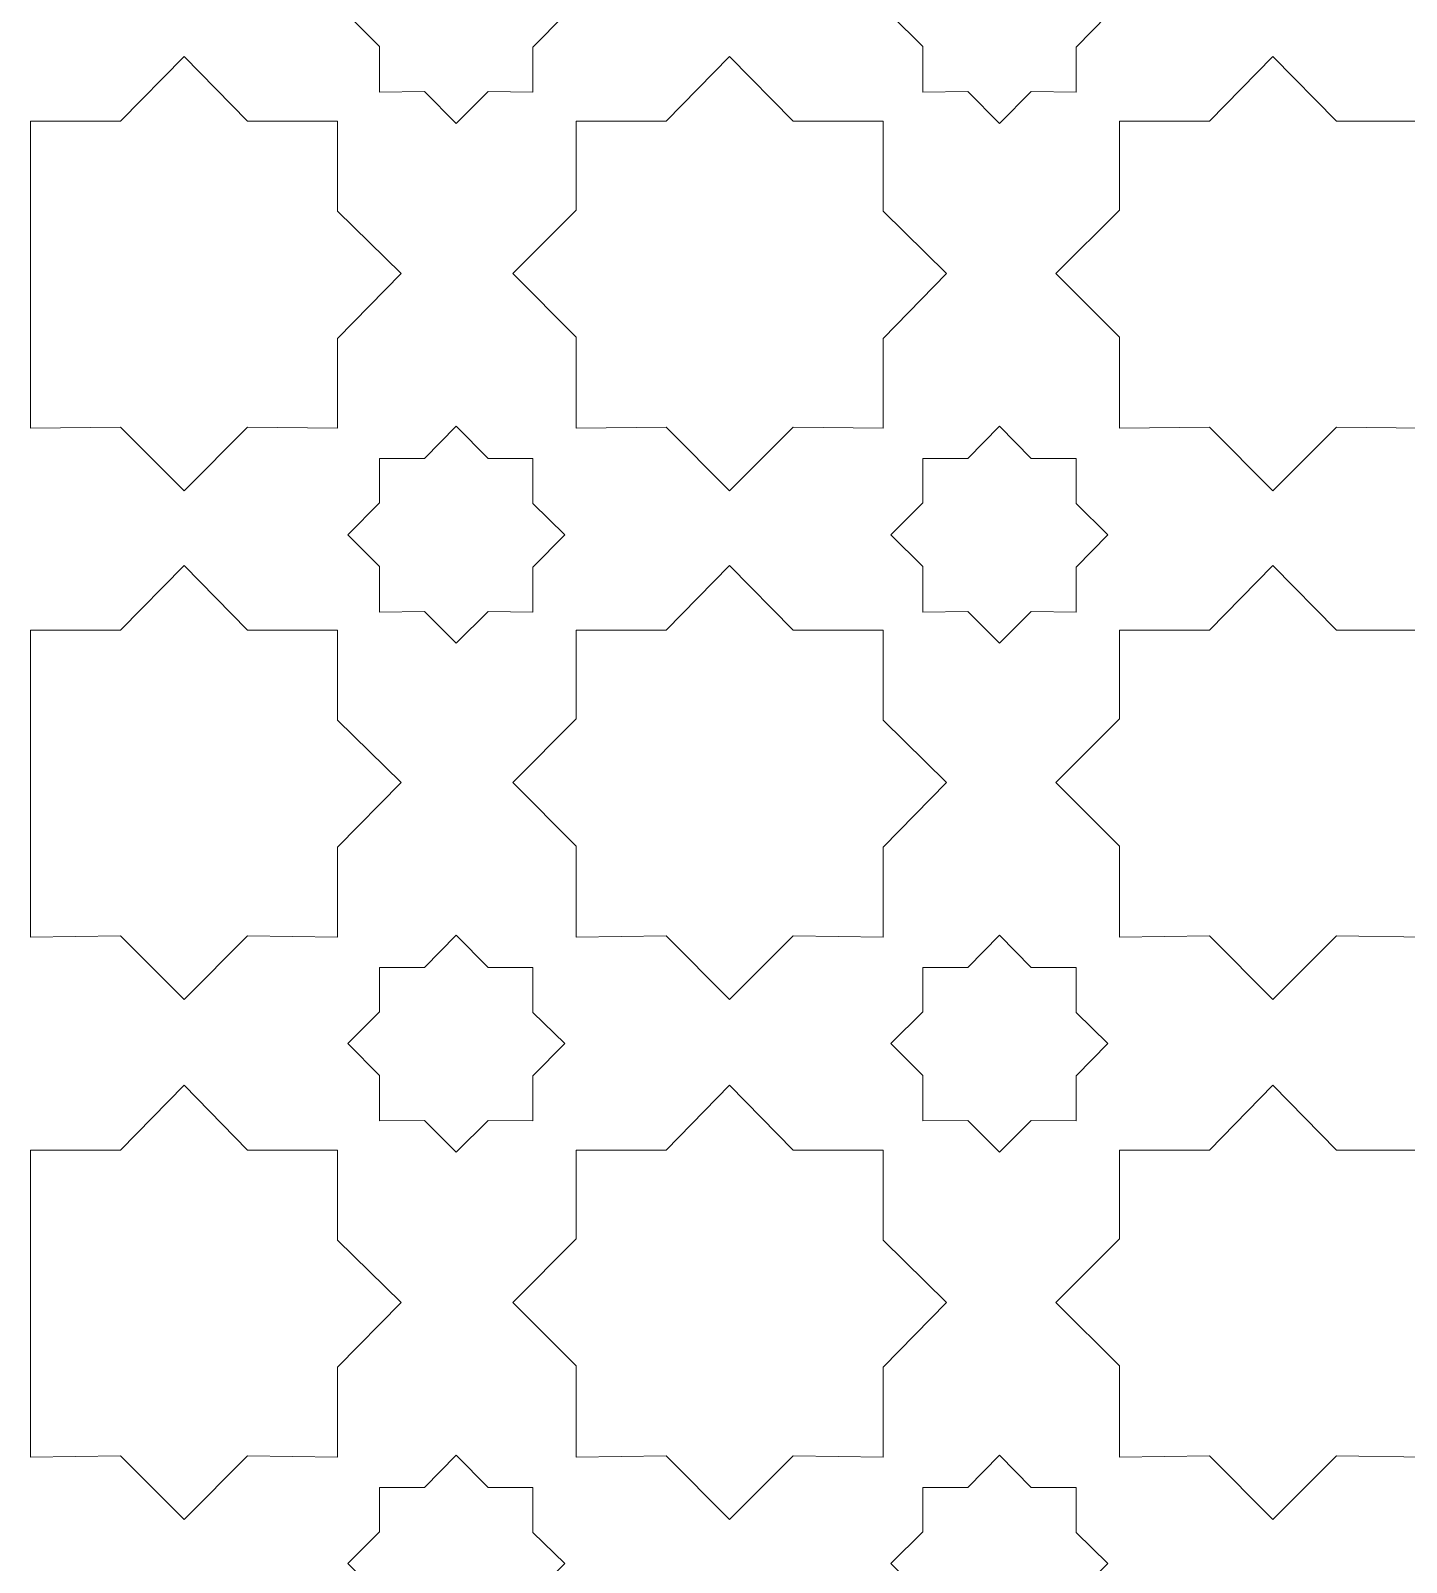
# Model space of a CAD drawing. Header units: centimetres. Extents: x -82 to 82, y -124 to 124.
# Drawn here: x 13.54 to 44.93, y 0.14 to 35.06 of the extents above; entities that cross this region are included whole.
import ezdxf

# ---------------------------------------------------------------- set-up
doc = ezdxf.new("R2010")
doc.units = ezdxf.units.CM
doc.header["$MEASUREMENT"] = 0
doc.layers.add('layer 1', color=7, linetype='Continuous')

msp = doc.modelspace()

# ---------------------------------------------------------------- linework, layer by layer
at = {"layer": 'layer 1', "color": 240, "lineweight": 9}
for points, knots in [([(21.50243, 36.15006), (21.50243, 36.15006), (21.50243, 37.16157), (21.50243, 37.16157), (21.50243, 37.16157), (21.50243, 37.16157), (22.52764, 37.16157), (22.52764, 37.16157), (22.52764, 37.16157), (22.52764, 37.16157), (23.25252, 37.90016), (23.25252, 37.90016), (23.25252, 37.90016), (23.25252, 37.90016), (23.97742, 37.16157), (23.97742, 37.16157), (23.97742, 37.16157), (23.97742, 37.16157), (25.00261, 37.16157), (25.00261, 37.16157), (25.00261, 37.16157), (25.00261, 37.16157), (25.00261, 36.13638), (25.00261, 36.13638), (25.00261, 36.13638), (25.00261, 36.13638), (25.72753, 35.42516), (25.72753, 35.42516), (25.72753, 35.42516), (25.72753, 35.42516), (25.00261, 34.68655), (25.00261, 34.68655), (25.00261, 34.68655), (25.00261, 34.68655), (25.00261, 33.66139), (25.00261, 33.66139), (25.00261, 33.66139), (25.00261, 33.66139), (23.97747, 33.67508), (23.97747, 33.67508), (23.97747, 33.67508), (23.97747, 33.67508), (23.25252, 32.95016), (23.25252, 32.95016), (23.25252, 32.95016), (23.25252, 32.95016), (22.5276, 33.67509), (22.5276, 33.67509), (22.5276, 33.67509), (22.5276, 33.67509), (21.50243, 33.66139), (21.50243, 33.66139), (21.50243, 33.66139), (21.50243, 33.66139), (21.50243, 34.70026), (21.50243, 34.70026), (21.50243, 34.70026), (21.50243, 34.70026), (20.77753, 35.42516), (20.77753, 35.42516), (20.77753, 35.42516), (20.77753, 35.42516), (21.50243, 36.15006), (21.50243, 36.15006)], [0, 0, 0, 0, 0.05882353, 0.05882353, 0.05882353, 0.05882353, 0.11764706, 0.11764706, 0.11764706, 0.11764706, 0.17647059, 0.17647059, 0.17647059, 0.17647059, 0.23529412, 0.23529412, 0.23529412, 0.23529412, 0.29411765, 0.29411765, 0.29411765, 0.29411765, 0.35294118, 0.35294118, 0.35294118, 0.35294118, 0.41176471, 0.41176471, 0.41176471, 0.41176471, 0.47058824, 0.47058824, 0.47058824, 0.47058824, 0.52941176, 0.52941176, 0.52941176, 0.52941176, 0.58823529, 0.58823529, 0.58823529, 0.58823529, 0.64705882, 0.64705882, 0.64705882, 0.64705882, 0.70588235, 0.70588235, 0.70588235, 0.70588235, 0.76470588, 0.76470588, 0.76470588, 0.76470588, 0.82352941, 0.82352941, 0.82352941, 0.82352941, 0.88235294, 0.88235294, 0.88235294, 0.88235294, 1, 1, 1, 1]), ([(33.89443, 36.15006), (33.89443, 36.15006), (33.89443, 37.16157), (33.89443, 37.16157), (33.89443, 37.16157), (33.89443, 37.16157), (34.91964, 37.16157), (34.91964, 37.16157), (34.91964, 37.16157), (34.91964, 37.16157), (35.64452, 37.90016), (35.64452, 37.90016), (35.64452, 37.90016), (35.64452, 37.90016), (36.36942, 37.16157), (36.36942, 37.16157), (36.36942, 37.16157), (36.36942, 37.16157), (37.39461, 37.16157), (37.39461, 37.16157), (37.39461, 37.16157), (37.39461, 37.16157), (37.39461, 36.13638), (37.39461, 36.13638), (37.39461, 36.13638), (37.39461, 36.13638), (38.11953, 35.42516), (38.11953, 35.42516), (38.11953, 35.42516), (38.11953, 35.42516), (37.39461, 34.68655), (37.39461, 34.68655), (37.39461, 34.68655), (37.39461, 34.68655), (37.39461, 33.66139), (37.39461, 33.66139), (37.39461, 33.66139), (37.39461, 33.66139), (36.36947, 33.67508), (36.36947, 33.67508), (36.36947, 33.67508), (36.36947, 33.67508), (35.64452, 32.95016), (35.64452, 32.95016), (35.64452, 32.95016), (35.64452, 32.95016), (34.9196, 33.67509), (34.9196, 33.67509), (34.9196, 33.67509), (34.9196, 33.67509), (33.89443, 33.66139), (33.89443, 33.66139), (33.89443, 33.66139), (33.89443, 33.66139), (33.89443, 34.70026), (33.89443, 34.70026), (33.89443, 34.70026), (33.89443, 34.70026), (33.16953, 35.42516), (33.16953, 35.42516), (33.16953, 35.42516), (33.16953, 35.42516), (33.89443, 36.15006), (33.89443, 36.15006)], [0, 0, 0, 0, 0.05882353, 0.05882353, 0.05882353, 0.05882353, 0.11764706, 0.11764706, 0.11764706, 0.11764706, 0.17647059, 0.17647059, 0.17647059, 0.17647059, 0.23529412, 0.23529412, 0.23529412, 0.23529412, 0.29411765, 0.29411765, 0.29411765, 0.29411765, 0.35294118, 0.35294118, 0.35294118, 0.35294118, 0.41176471, 0.41176471, 0.41176471, 0.41176471, 0.47058824, 0.47058824, 0.47058824, 0.47058824, 0.52941176, 0.52941176, 0.52941176, 0.52941176, 0.58823529, 0.58823529, 0.58823529, 0.58823529, 0.64705882, 0.64705882, 0.64705882, 0.64705882, 0.70588235, 0.70588235, 0.70588235, 0.70588235, 0.76470588, 0.76470588, 0.76470588, 0.76470588, 0.82352941, 0.82352941, 0.82352941, 0.82352941, 0.88235294, 0.88235294, 0.88235294, 0.88235294, 1, 1, 1, 1]), ([(13.5438, 32.99711), (13.5438, 32.99711), (15.59411, 32.99711), (15.59411, 32.99711), (15.59411, 32.99711), (15.59411, 32.99711), (17.04381, 34.47421), (17.04381, 34.47421), (17.04381, 34.47421), (17.04381, 34.47421), (18.49352, 32.99711), (18.49352, 32.99711), (18.49352, 32.99711), (18.49352, 32.99711), (20.5438, 32.99711), (20.5438, 32.99711), (20.5438, 32.99711), (20.5438, 32.99711), (20.5438, 30.94683), (20.5438, 30.94683), (20.5438, 30.94683), (20.5438, 30.94683), (21.99356, 29.52446), (21.99356, 29.52446), (21.99356, 29.52446), (21.99356, 29.52446), (20.5438, 28.04732), (20.5438, 28.04732), (20.5438, 28.04732), (20.5438, 28.04732), (20.5438, 25.99711), (20.5438, 25.99711), (20.5438, 25.99711), (20.5438, 25.99711), (18.49363, 26.02449), (18.49363, 26.02449), (18.49363, 26.02449), (18.49363, 26.02449), (17.04381, 24.57472), (17.04381, 24.57472), (17.04381, 24.57472), (17.04381, 24.57472), (15.59403, 26.0245), (15.59403, 26.0245), (15.59403, 26.0245), (15.59403, 26.0245), (13.5438, 25.99711), (13.5438, 25.99711), (13.5438, 25.99711), (13.5438, 28.33044), (13.54381, 30.66378), (13.5438, 32.99711)], [0, 0, 0, 0, 0.07142857, 0.07142857, 0.07142857, 0.07142857, 0.14285714, 0.14285714, 0.14285714, 0.14285714, 0.21428571, 0.21428571, 0.21428571, 0.21428571, 0.28571429, 0.28571429, 0.28571429, 0.28571429, 0.35714286, 0.35714286, 0.35714286, 0.35714286, 0.42857143, 0.42857143, 0.42857143, 0.42857143, 0.5, 0.5, 0.5, 0.5, 0.57142857, 0.57142857, 0.57142857, 0.57142857, 0.64285714, 0.64285714, 0.64285714, 0.64285714, 0.71428571, 0.71428571, 0.71428571, 0.71428571, 0.78571429, 0.78571429, 0.78571429, 0.78571429, 0.85714286, 0.85714286, 0.85714286, 0.85714286, 1, 1, 1, 1]), ([(25.98981, 30.97419), (25.98981, 30.97419), (25.9898, 32.99711), (25.9898, 32.99711), (25.9898, 32.99711), (25.9898, 32.99711), (28.04011, 32.99711), (28.04011, 32.99711), (28.04011, 32.99711), (28.04011, 32.99711), (29.48981, 34.47421), (29.48981, 34.47421), (29.48981, 34.47421), (29.48981, 34.47421), (30.93952, 32.99711), (30.93952, 32.99711), (30.93952, 32.99711), (30.93952, 32.99711), (32.9898, 32.99711), (32.9898, 32.99711), (32.9898, 32.99711), (32.9898, 32.99711), (32.9898, 30.94683), (32.9898, 30.94683), (32.9898, 30.94683), (32.9898, 30.94683), (34.43956, 29.52446), (34.43956, 29.52446), (34.43956, 29.52446), (34.43956, 29.52446), (32.9898, 28.04732), (32.9898, 28.04732), (32.9898, 28.04732), (32.9898, 28.04732), (32.9898, 25.99711), (32.9898, 25.99711), (32.9898, 25.99711), (32.9898, 25.99711), (30.93963, 26.02449), (30.93963, 26.02449), (30.93963, 26.02449), (30.93963, 26.02449), (29.48981, 24.57472), (29.48981, 24.57472), (29.48981, 24.57472), (29.48981, 24.57472), (28.04003, 26.0245), (28.04003, 26.0245), (28.04003, 26.0245), (28.04003, 26.0245), (25.9898, 25.99711), (25.9898, 25.99711), (25.9898, 25.99711), (25.9898, 25.99711), (25.9898, 28.07473), (25.9898, 28.07473), (25.9898, 28.07473), (25.9898, 28.07473), (24.54007, 29.52446), (24.54007, 29.52446), (24.54007, 29.52446), (24.54007, 29.52446), (25.98981, 30.97419), (25.98981, 30.97419)], [0, 0, 0, 0, 0.05882353, 0.05882353, 0.05882353, 0.05882353, 0.11764706, 0.11764706, 0.11764706, 0.11764706, 0.17647059, 0.17647059, 0.17647059, 0.17647059, 0.23529412, 0.23529412, 0.23529412, 0.23529412, 0.29411765, 0.29411765, 0.29411765, 0.29411765, 0.35294118, 0.35294118, 0.35294118, 0.35294118, 0.41176471, 0.41176471, 0.41176471, 0.41176471, 0.47058824, 0.47058824, 0.47058824, 0.47058824, 0.52941176, 0.52941176, 0.52941176, 0.52941176, 0.58823529, 0.58823529, 0.58823529, 0.58823529, 0.64705882, 0.64705882, 0.64705882, 0.64705882, 0.70588235, 0.70588235, 0.70588235, 0.70588235, 0.76470588, 0.76470588, 0.76470588, 0.76470588, 0.82352941, 0.82352941, 0.82352941, 0.82352941, 0.88235294, 0.88235294, 0.88235294, 0.88235294, 1, 1, 1, 1]), ([(38.38181, 30.97419), (38.38181, 30.97419), (38.3818, 32.99711), (38.3818, 32.99711), (38.3818, 32.99711), (38.3818, 32.99711), (40.43211, 32.99711), (40.43211, 32.99711), (40.43211, 32.99711), (40.43211, 32.99711), (41.88181, 34.47421), (41.88181, 34.47421), (41.88181, 34.47421), (41.88181, 34.47421), (43.33152, 32.99711), (43.33152, 32.99711), (43.33152, 32.99711), (43.33152, 32.99711), (45.3818, 32.99711), (45.3818, 32.99711), (45.3818, 32.99711), (45.3818, 32.99711), (45.3818, 30.94683), (45.3818, 30.94683), (45.3818, 30.94683), (45.3818, 30.94683), (46.83156, 29.52446), (46.83156, 29.52446), (46.83156, 29.52446), (46.83156, 29.52446), (45.3818, 28.04732), (45.3818, 28.04732), (45.3818, 28.04732), (45.3818, 28.04732), (45.3818, 25.99711), (45.3818, 25.99711), (45.3818, 25.99711), (45.3818, 25.99711), (43.33163, 26.02449), (43.33163, 26.02449), (43.33163, 26.02449), (43.33163, 26.02449), (41.88181, 24.57472), (41.88181, 24.57472), (41.88181, 24.57472), (41.88181, 24.57472), (40.43203, 26.0245), (40.43203, 26.0245), (40.43203, 26.0245), (40.43203, 26.0245), (38.3818, 25.99711), (38.3818, 25.99711), (38.3818, 25.99711), (38.3818, 25.99711), (38.3818, 28.07473), (38.3818, 28.07473), (38.3818, 28.07473), (38.3818, 28.07473), (36.93207, 29.52446), (36.93207, 29.52446), (36.93207, 29.52446), (36.93207, 29.52446), (38.38181, 30.97419), (38.38181, 30.97419)], [0, 0, 0, 0, 0.05882353, 0.05882353, 0.05882353, 0.05882353, 0.11764706, 0.11764706, 0.11764706, 0.11764706, 0.17647059, 0.17647059, 0.17647059, 0.17647059, 0.23529412, 0.23529412, 0.23529412, 0.23529412, 0.29411765, 0.29411765, 0.29411765, 0.29411765, 0.35294118, 0.35294118, 0.35294118, 0.35294118, 0.41176471, 0.41176471, 0.41176471, 0.41176471, 0.47058824, 0.47058824, 0.47058824, 0.47058824, 0.52941176, 0.52941176, 0.52941176, 0.52941176, 0.58823529, 0.58823529, 0.58823529, 0.58823529, 0.64705882, 0.64705882, 0.64705882, 0.64705882, 0.70588235, 0.70588235, 0.70588235, 0.70588235, 0.76470588, 0.76470588, 0.76470588, 0.76470588, 0.82352941, 0.82352941, 0.82352941, 0.82352941, 0.88235294, 0.88235294, 0.88235294, 0.88235294, 1, 1, 1, 1]), ([(21.50243, 24.29436), (21.50243, 24.29436), (21.50243, 25.30587), (21.50243, 25.30587), (21.50243, 25.30587), (21.50243, 25.30587), (22.52764, 25.30587), (22.52764, 25.30587), (22.52764, 25.30587), (22.52764, 25.30587), (23.25252, 26.04446), (23.25252, 26.04446), (23.25252, 26.04446), (23.25252, 26.04446), (23.97742, 25.30587), (23.97742, 25.30587), (23.97742, 25.30587), (23.97742, 25.30587), (25.00261, 25.30587), (25.00261, 25.30587), (25.00261, 25.30587), (25.00261, 25.30587), (25.00261, 24.28068), (25.00261, 24.28068), (25.00261, 24.28068), (25.00261, 24.28068), (25.72753, 23.56946), (25.72753, 23.56946), (25.72753, 23.56946), (25.72753, 23.56946), (25.00261, 22.83085), (25.00261, 22.83085), (25.00261, 22.83085), (25.00261, 22.83085), (25.00261, 21.80569), (25.00261, 21.80569), (25.00261, 21.80569), (25.00261, 21.80569), (23.97747, 21.81938), (23.97747, 21.81938), (23.97747, 21.81938), (23.97747, 21.81938), (23.25252, 21.09446), (23.25252, 21.09446), (23.25252, 21.09446), (23.25252, 21.09446), (22.5276, 21.81939), (22.5276, 21.81939), (22.5276, 21.81939), (22.5276, 21.81939), (21.50243, 21.80569), (21.50243, 21.80569), (21.50243, 21.80569), (21.50243, 21.80569), (21.50243, 22.84456), (21.50243, 22.84456), (21.50243, 22.84456), (21.50243, 22.84456), (20.77753, 23.56946), (20.77753, 23.56946), (20.77753, 23.56946), (20.77753, 23.56946), (21.50243, 24.29436), (21.50243, 24.29436)], [0, 0, 0, 0, 0.05882353, 0.05882353, 0.05882353, 0.05882353, 0.11764706, 0.11764706, 0.11764706, 0.11764706, 0.17647059, 0.17647059, 0.17647059, 0.17647059, 0.23529412, 0.23529412, 0.23529412, 0.23529412, 0.29411765, 0.29411765, 0.29411765, 0.29411765, 0.35294118, 0.35294118, 0.35294118, 0.35294118, 0.41176471, 0.41176471, 0.41176471, 0.41176471, 0.47058824, 0.47058824, 0.47058824, 0.47058824, 0.52941176, 0.52941176, 0.52941176, 0.52941176, 0.58823529, 0.58823529, 0.58823529, 0.58823529, 0.64705882, 0.64705882, 0.64705882, 0.64705882, 0.70588235, 0.70588235, 0.70588235, 0.70588235, 0.76470588, 0.76470588, 0.76470588, 0.76470588, 0.82352941, 0.82352941, 0.82352941, 0.82352941, 0.88235294, 0.88235294, 0.88235294, 0.88235294, 1, 1, 1, 1]), ([(33.89443, 24.29436), (33.89443, 24.29436), (33.89443, 25.30587), (33.89443, 25.30587), (33.89443, 25.30587), (33.89443, 25.30587), (34.91964, 25.30587), (34.91964, 25.30587), (34.91964, 25.30587), (34.91964, 25.30587), (35.64452, 26.04446), (35.64452, 26.04446), (35.64452, 26.04446), (35.64452, 26.04446), (36.36942, 25.30587), (36.36942, 25.30587), (36.36942, 25.30587), (36.36942, 25.30587), (37.39461, 25.30587), (37.39461, 25.30587), (37.39461, 25.30587), (37.39461, 25.30587), (37.39461, 24.28068), (37.39461, 24.28068), (37.39461, 24.28068), (37.39461, 24.28068), (38.11953, 23.56946), (38.11953, 23.56946), (38.11953, 23.56946), (38.11953, 23.56946), (37.39461, 22.83085), (37.39461, 22.83085), (37.39461, 22.83085), (37.39461, 22.83085), (37.39461, 21.80569), (37.39461, 21.80569), (37.39461, 21.80569), (37.39461, 21.80569), (36.36947, 21.81938), (36.36947, 21.81938), (36.36947, 21.81938), (36.36947, 21.81938), (35.64452, 21.09446), (35.64452, 21.09446), (35.64452, 21.09446), (35.64452, 21.09446), (34.9196, 21.81939), (34.9196, 21.81939), (34.9196, 21.81939), (34.9196, 21.81939), (33.89443, 21.80569), (33.89443, 21.80569), (33.89443, 21.80569), (33.89443, 21.80569), (33.89443, 22.84456), (33.89443, 22.84456), (33.89443, 22.84456), (33.89443, 22.84456), (33.16953, 23.56946), (33.16953, 23.56946), (33.16953, 23.56946), (33.16953, 23.56946), (33.89443, 24.29436), (33.89443, 24.29436)], [0, 0, 0, 0, 0.05882353, 0.05882353, 0.05882353, 0.05882353, 0.11764706, 0.11764706, 0.11764706, 0.11764706, 0.17647059, 0.17647059, 0.17647059, 0.17647059, 0.23529412, 0.23529412, 0.23529412, 0.23529412, 0.29411765, 0.29411765, 0.29411765, 0.29411765, 0.35294118, 0.35294118, 0.35294118, 0.35294118, 0.41176471, 0.41176471, 0.41176471, 0.41176471, 0.47058824, 0.47058824, 0.47058824, 0.47058824, 0.52941176, 0.52941176, 0.52941176, 0.52941176, 0.58823529, 0.58823529, 0.58823529, 0.58823529, 0.64705882, 0.64705882, 0.64705882, 0.64705882, 0.70588235, 0.70588235, 0.70588235, 0.70588235, 0.76470588, 0.76470588, 0.76470588, 0.76470588, 0.82352941, 0.82352941, 0.82352941, 0.82352941, 0.88235294, 0.88235294, 0.88235294, 0.88235294, 1, 1, 1, 1]), ([(13.5438, 21.39541), (13.5438, 21.39541), (15.59411, 21.39541), (15.59411, 21.39541), (15.59411, 21.39541), (15.59411, 21.39541), (17.04381, 22.87251), (17.04381, 22.87251), (17.04381, 22.87251), (17.04381, 22.87251), (18.49352, 21.39541), (18.49352, 21.39541), (18.49352, 21.39541), (18.49352, 21.39541), (20.5438, 21.39541), (20.5438, 21.39541), (20.5438, 21.39541), (20.5438, 21.39541), (20.5438, 19.34513), (20.5438, 19.34513), (20.5438, 19.34513), (20.5438, 19.34513), (21.99356, 17.92276), (21.99356, 17.92276), (21.99356, 17.92276), (21.99356, 17.92276), (20.5438, 16.44562), (20.5438, 16.44562), (20.5438, 16.44562), (20.5438, 16.44562), (20.5438, 14.39541), (20.5438, 14.39541), (20.5438, 14.39541), (20.5438, 14.39541), (18.49363, 14.42279), (18.49363, 14.42279), (18.49363, 14.42279), (18.49363, 14.42279), (17.04381, 12.97302), (17.04381, 12.97302), (17.04381, 12.97302), (17.04381, 12.97302), (15.59403, 14.4228), (15.59403, 14.4228), (15.59403, 14.4228), (15.59403, 14.4228), (13.5438, 14.39541), (13.5438, 14.39541), (13.5438, 14.39541), (13.5438, 16.72874), (13.54381, 19.06208), (13.5438, 21.39541)], [0, 0, 0, 0, 0.07142857, 0.07142857, 0.07142857, 0.07142857, 0.14285714, 0.14285714, 0.14285714, 0.14285714, 0.21428571, 0.21428571, 0.21428571, 0.21428571, 0.28571429, 0.28571429, 0.28571429, 0.28571429, 0.35714286, 0.35714286, 0.35714286, 0.35714286, 0.42857143, 0.42857143, 0.42857143, 0.42857143, 0.5, 0.5, 0.5, 0.5, 0.57142857, 0.57142857, 0.57142857, 0.57142857, 0.64285714, 0.64285714, 0.64285714, 0.64285714, 0.71428571, 0.71428571, 0.71428571, 0.71428571, 0.78571429, 0.78571429, 0.78571429, 0.78571429, 0.85714286, 0.85714286, 0.85714286, 0.85714286, 1, 1, 1, 1]), ([(25.98981, 19.37249), (25.98981, 19.37249), (25.9898, 21.39541), (25.9898, 21.39541), (25.9898, 21.39541), (25.9898, 21.39541), (28.04011, 21.39541), (28.04011, 21.39541), (28.04011, 21.39541), (28.04011, 21.39541), (29.48981, 22.87251), (29.48981, 22.87251), (29.48981, 22.87251), (29.48981, 22.87251), (30.93952, 21.39541), (30.93952, 21.39541), (30.93952, 21.39541), (30.93952, 21.39541), (32.9898, 21.39541), (32.9898, 21.39541), (32.9898, 21.39541), (32.9898, 21.39541), (32.9898, 19.34513), (32.9898, 19.34513), (32.9898, 19.34513), (32.9898, 19.34513), (34.43956, 17.92276), (34.43956, 17.92276), (34.43956, 17.92276), (34.43956, 17.92276), (32.9898, 16.44562), (32.9898, 16.44562), (32.9898, 16.44562), (32.9898, 16.44562), (32.9898, 14.39541), (32.9898, 14.39541), (32.9898, 14.39541), (32.9898, 14.39541), (30.93963, 14.42279), (30.93963, 14.42279), (30.93963, 14.42279), (30.93963, 14.42279), (29.48981, 12.97302), (29.48981, 12.97302), (29.48981, 12.97302), (29.48981, 12.97302), (28.04003, 14.4228), (28.04003, 14.4228), (28.04003, 14.4228), (28.04003, 14.4228), (25.9898, 14.39541), (25.9898, 14.39541), (25.9898, 14.39541), (25.9898, 14.39541), (25.9898, 16.47303), (25.9898, 16.47303), (25.9898, 16.47303), (25.9898, 16.47303), (24.54007, 17.92276), (24.54007, 17.92276), (24.54007, 17.92276), (24.54007, 17.92276), (25.98981, 19.37249), (25.98981, 19.37249)], [0, 0, 0, 0, 0.05882353, 0.05882353, 0.05882353, 0.05882353, 0.11764706, 0.11764706, 0.11764706, 0.11764706, 0.17647059, 0.17647059, 0.17647059, 0.17647059, 0.23529412, 0.23529412, 0.23529412, 0.23529412, 0.29411765, 0.29411765, 0.29411765, 0.29411765, 0.35294118, 0.35294118, 0.35294118, 0.35294118, 0.41176471, 0.41176471, 0.41176471, 0.41176471, 0.47058824, 0.47058824, 0.47058824, 0.47058824, 0.52941176, 0.52941176, 0.52941176, 0.52941176, 0.58823529, 0.58823529, 0.58823529, 0.58823529, 0.64705882, 0.64705882, 0.64705882, 0.64705882, 0.70588235, 0.70588235, 0.70588235, 0.70588235, 0.76470588, 0.76470588, 0.76470588, 0.76470588, 0.82352941, 0.82352941, 0.82352941, 0.82352941, 0.88235294, 0.88235294, 0.88235294, 0.88235294, 1, 1, 1, 1]), ([(38.38181, 19.37249), (38.38181, 19.37249), (38.3818, 21.39541), (38.3818, 21.39541), (38.3818, 21.39541), (38.3818, 21.39541), (40.43211, 21.39541), (40.43211, 21.39541), (40.43211, 21.39541), (40.43211, 21.39541), (41.88181, 22.87251), (41.88181, 22.87251), (41.88181, 22.87251), (41.88181, 22.87251), (43.33152, 21.39541), (43.33152, 21.39541), (43.33152, 21.39541), (43.33152, 21.39541), (45.3818, 21.39541), (45.3818, 21.39541), (45.3818, 21.39541), (45.3818, 21.39541), (45.3818, 19.34513), (45.3818, 19.34513), (45.3818, 19.34513), (45.3818, 19.34513), (46.83156, 17.92276), (46.83156, 17.92276), (46.83156, 17.92276), (46.83156, 17.92276), (45.3818, 16.44562), (45.3818, 16.44562), (45.3818, 16.44562), (45.3818, 16.44562), (45.3818, 14.39541), (45.3818, 14.39541), (45.3818, 14.39541), (45.3818, 14.39541), (43.33163, 14.42279), (43.33163, 14.42279), (43.33163, 14.42279), (43.33163, 14.42279), (41.88181, 12.97302), (41.88181, 12.97302), (41.88181, 12.97302), (41.88181, 12.97302), (40.43203, 14.4228), (40.43203, 14.4228), (40.43203, 14.4228), (40.43203, 14.4228), (38.3818, 14.39541), (38.3818, 14.39541), (38.3818, 14.39541), (38.3818, 14.39541), (38.3818, 16.47303), (38.3818, 16.47303), (38.3818, 16.47303), (38.3818, 16.47303), (36.93207, 17.92276), (36.93207, 17.92276), (36.93207, 17.92276), (36.93207, 17.92276), (38.38181, 19.37249), (38.38181, 19.37249)], [0, 0, 0, 0, 0.05882353, 0.05882353, 0.05882353, 0.05882353, 0.11764706, 0.11764706, 0.11764706, 0.11764706, 0.17647059, 0.17647059, 0.17647059, 0.17647059, 0.23529412, 0.23529412, 0.23529412, 0.23529412, 0.29411765, 0.29411765, 0.29411765, 0.29411765, 0.35294118, 0.35294118, 0.35294118, 0.35294118, 0.41176471, 0.41176471, 0.41176471, 0.41176471, 0.47058824, 0.47058824, 0.47058824, 0.47058824, 0.52941176, 0.52941176, 0.52941176, 0.52941176, 0.58823529, 0.58823529, 0.58823529, 0.58823529, 0.64705882, 0.64705882, 0.64705882, 0.64705882, 0.70588235, 0.70588235, 0.70588235, 0.70588235, 0.76470588, 0.76470588, 0.76470588, 0.76470588, 0.82352941, 0.82352941, 0.82352941, 0.82352941, 0.88235294, 0.88235294, 0.88235294, 0.88235294, 1, 1, 1, 1]), ([(21.50243, 12.69266), (21.50243, 12.69266), (21.50243, 13.70417), (21.50243, 13.70417), (21.50243, 13.70417), (21.50243, 13.70417), (22.52764, 13.70417), (22.52764, 13.70417), (22.52764, 13.70417), (22.52764, 13.70417), (23.25252, 14.44276), (23.25252, 14.44276), (23.25252, 14.44276), (23.25252, 14.44276), (23.97742, 13.70417), (23.97742, 13.70417), (23.97742, 13.70417), (23.97742, 13.70417), (25.00261, 13.70417), (25.00261, 13.70417), (25.00261, 13.70417), (25.00261, 13.70417), (25.00261, 12.67898), (25.00261, 12.67898), (25.00261, 12.67898), (25.00261, 12.67898), (25.72753, 11.96776), (25.72753, 11.96776), (25.72753, 11.96776), (25.72753, 11.96776), (25.00261, 11.22915), (25.00261, 11.22915), (25.00261, 11.22915), (25.00261, 11.22915), (25.00261, 10.20399), (25.00261, 10.20399), (25.00261, 10.20399), (25.00261, 10.20399), (23.97747, 10.21768), (23.97747, 10.21768), (23.97747, 10.21768), (23.97747, 10.21768), (23.25252, 9.49276), (23.25252, 9.49276), (23.25252, 9.49276), (23.25252, 9.49276), (22.5276, 10.21769), (22.5276, 10.21769), (22.5276, 10.21769), (22.5276, 10.21769), (21.50243, 10.20399), (21.50243, 10.20399), (21.50243, 10.20399), (21.50243, 10.20399), (21.50243, 11.24286), (21.50243, 11.24286), (21.50243, 11.24286), (21.50243, 11.24286), (20.77753, 11.96776), (20.77753, 11.96776), (20.77753, 11.96776), (20.77753, 11.96776), (21.50243, 12.69266), (21.50243, 12.69266)], [0, 0, 0, 0, 0.05882353, 0.05882353, 0.05882353, 0.05882353, 0.11764706, 0.11764706, 0.11764706, 0.11764706, 0.17647059, 0.17647059, 0.17647059, 0.17647059, 0.23529412, 0.23529412, 0.23529412, 0.23529412, 0.29411765, 0.29411765, 0.29411765, 0.29411765, 0.35294118, 0.35294118, 0.35294118, 0.35294118, 0.41176471, 0.41176471, 0.41176471, 0.41176471, 0.47058824, 0.47058824, 0.47058824, 0.47058824, 0.52941176, 0.52941176, 0.52941176, 0.52941176, 0.58823529, 0.58823529, 0.58823529, 0.58823529, 0.64705882, 0.64705882, 0.64705882, 0.64705882, 0.70588235, 0.70588235, 0.70588235, 0.70588235, 0.76470588, 0.76470588, 0.76470588, 0.76470588, 0.82352941, 0.82352941, 0.82352941, 0.82352941, 0.88235294, 0.88235294, 0.88235294, 0.88235294, 1, 1, 1, 1]), ([(33.89443, 12.69266), (33.89443, 12.69266), (33.89443, 13.70417), (33.89443, 13.70417), (33.89443, 13.70417), (33.89443, 13.70417), (34.91964, 13.70417), (34.91964, 13.70417), (34.91964, 13.70417), (34.91964, 13.70417), (35.64452, 14.44276), (35.64452, 14.44276), (35.64452, 14.44276), (35.64452, 14.44276), (36.36942, 13.70417), (36.36942, 13.70417), (36.36942, 13.70417), (36.36942, 13.70417), (37.39461, 13.70417), (37.39461, 13.70417), (37.39461, 13.70417), (37.39461, 13.70417), (37.39461, 12.67898), (37.39461, 12.67898), (37.39461, 12.67898), (37.39461, 12.67898), (38.11953, 11.96776), (38.11953, 11.96776), (38.11953, 11.96776), (38.11953, 11.96776), (37.39461, 11.22915), (37.39461, 11.22915), (37.39461, 11.22915), (37.39461, 11.22915), (37.39461, 10.20399), (37.39461, 10.20399), (37.39461, 10.20399), (37.39461, 10.20399), (36.36947, 10.21768), (36.36947, 10.21768), (36.36947, 10.21768), (36.36947, 10.21768), (35.64452, 9.49276), (35.64452, 9.49276), (35.64452, 9.49276), (35.64452, 9.49276), (34.9196, 10.21769), (34.9196, 10.21769), (34.9196, 10.21769), (34.9196, 10.21769), (33.89443, 10.20399), (33.89443, 10.20399), (33.89443, 10.20399), (33.89443, 10.20399), (33.89443, 11.24286), (33.89443, 11.24286), (33.89443, 11.24286), (33.89443, 11.24286), (33.16953, 11.96776), (33.16953, 11.96776), (33.16953, 11.96776), (33.16953, 11.96776), (33.89443, 12.69266), (33.89443, 12.69266)], [0, 0, 0, 0, 0.05882353, 0.05882353, 0.05882353, 0.05882353, 0.11764706, 0.11764706, 0.11764706, 0.11764706, 0.17647059, 0.17647059, 0.17647059, 0.17647059, 0.23529412, 0.23529412, 0.23529412, 0.23529412, 0.29411765, 0.29411765, 0.29411765, 0.29411765, 0.35294118, 0.35294118, 0.35294118, 0.35294118, 0.41176471, 0.41176471, 0.41176471, 0.41176471, 0.47058824, 0.47058824, 0.47058824, 0.47058824, 0.52941176, 0.52941176, 0.52941176, 0.52941176, 0.58823529, 0.58823529, 0.58823529, 0.58823529, 0.64705882, 0.64705882, 0.64705882, 0.64705882, 0.70588235, 0.70588235, 0.70588235, 0.70588235, 0.76470588, 0.76470588, 0.76470588, 0.76470588, 0.82352941, 0.82352941, 0.82352941, 0.82352941, 0.88235294, 0.88235294, 0.88235294, 0.88235294, 1, 1, 1, 1]), ([(13.5438, 9.53971), (13.5438, 9.53971), (15.59411, 9.53971), (15.59411, 9.53971), (15.59411, 9.53971), (15.59411, 9.53971), (17.04381, 11.01681), (17.04381, 11.01681), (17.04381, 11.01681), (17.04381, 11.01681), (18.49352, 9.53971), (18.49352, 9.53971), (18.49352, 9.53971), (18.49352, 9.53971), (20.5438, 9.53971), (20.5438, 9.53971), (20.5438, 9.53971), (20.5438, 9.53971), (20.5438, 7.48943), (20.5438, 7.48943), (20.5438, 7.48943), (20.5438, 7.48943), (21.99356, 6.06706), (21.99356, 6.06706), (21.99356, 6.06706), (21.99356, 6.06706), (20.5438, 4.58992), (20.5438, 4.58992), (20.5438, 4.58992), (20.5438, 4.58992), (20.5438, 2.53971), (20.5438, 2.53971), (20.5438, 2.53971), (20.5438, 2.53971), (18.49363, 2.56709), (18.49363, 2.56709), (18.49363, 2.56709), (18.49363, 2.56709), (17.04381, 1.11732), (17.04381, 1.11732), (17.04381, 1.11732), (17.04381, 1.11732), (15.59403, 2.5671), (15.59403, 2.5671), (15.59403, 2.5671), (15.59403, 2.5671), (13.5438, 2.53971), (13.5438, 2.53971), (13.5438, 2.53971), (13.5438, 4.87304), (13.54381, 7.20638), (13.5438, 9.53971)], [0, 0, 0, 0, 0.07142857, 0.07142857, 0.07142857, 0.07142857, 0.14285714, 0.14285714, 0.14285714, 0.14285714, 0.21428571, 0.21428571, 0.21428571, 0.21428571, 0.28571429, 0.28571429, 0.28571429, 0.28571429, 0.35714286, 0.35714286, 0.35714286, 0.35714286, 0.42857143, 0.42857143, 0.42857143, 0.42857143, 0.5, 0.5, 0.5, 0.5, 0.57142857, 0.57142857, 0.57142857, 0.57142857, 0.64285714, 0.64285714, 0.64285714, 0.64285714, 0.71428571, 0.71428571, 0.71428571, 0.71428571, 0.78571429, 0.78571429, 0.78571429, 0.78571429, 0.85714286, 0.85714286, 0.85714286, 0.85714286, 1, 1, 1, 1]), ([(25.98981, 7.51679), (25.98981, 7.51679), (25.9898, 9.53971), (25.9898, 9.53971), (25.9898, 9.53971), (25.9898, 9.53971), (28.04011, 9.53971), (28.04011, 9.53971), (28.04011, 9.53971), (28.04011, 9.53971), (29.48981, 11.01681), (29.48981, 11.01681), (29.48981, 11.01681), (29.48981, 11.01681), (30.93952, 9.53971), (30.93952, 9.53971), (30.93952, 9.53971), (30.93952, 9.53971), (32.9898, 9.53971), (32.9898, 9.53971), (32.9898, 9.53971), (32.9898, 9.53971), (32.9898, 7.48943), (32.9898, 7.48943), (32.9898, 7.48943), (32.9898, 7.48943), (34.43956, 6.06706), (34.43956, 6.06706), (34.43956, 6.06706), (34.43956, 6.06706), (32.9898, 4.58992), (32.9898, 4.58992), (32.9898, 4.58992), (32.9898, 4.58992), (32.9898, 2.53971), (32.9898, 2.53971), (32.9898, 2.53971), (32.9898, 2.53971), (30.93963, 2.56709), (30.93963, 2.56709), (30.93963, 2.56709), (30.93963, 2.56709), (29.48981, 1.11732), (29.48981, 1.11732), (29.48981, 1.11732), (29.48981, 1.11732), (28.04003, 2.5671), (28.04003, 2.5671), (28.04003, 2.5671), (28.04003, 2.5671), (25.9898, 2.53971), (25.9898, 2.53971), (25.9898, 2.53971), (25.9898, 2.53971), (25.9898, 4.61733), (25.9898, 4.61733), (25.9898, 4.61733), (25.9898, 4.61733), (24.54007, 6.06706), (24.54007, 6.06706), (24.54007, 6.06706), (24.54007, 6.06706), (25.98981, 7.51679), (25.98981, 7.51679)], [0, 0, 0, 0, 0.05882353, 0.05882353, 0.05882353, 0.05882353, 0.11764706, 0.11764706, 0.11764706, 0.11764706, 0.17647059, 0.17647059, 0.17647059, 0.17647059, 0.23529412, 0.23529412, 0.23529412, 0.23529412, 0.29411765, 0.29411765, 0.29411765, 0.29411765, 0.35294118, 0.35294118, 0.35294118, 0.35294118, 0.41176471, 0.41176471, 0.41176471, 0.41176471, 0.47058824, 0.47058824, 0.47058824, 0.47058824, 0.52941176, 0.52941176, 0.52941176, 0.52941176, 0.58823529, 0.58823529, 0.58823529, 0.58823529, 0.64705882, 0.64705882, 0.64705882, 0.64705882, 0.70588235, 0.70588235, 0.70588235, 0.70588235, 0.76470588, 0.76470588, 0.76470588, 0.76470588, 0.82352941, 0.82352941, 0.82352941, 0.82352941, 0.88235294, 0.88235294, 0.88235294, 0.88235294, 1, 1, 1, 1]), ([(38.38181, 7.51679), (38.38181, 7.51679), (38.3818, 9.53971), (38.3818, 9.53971), (38.3818, 9.53971), (38.3818, 9.53971), (40.43211, 9.53971), (40.43211, 9.53971), (40.43211, 9.53971), (40.43211, 9.53971), (41.88181, 11.01681), (41.88181, 11.01681), (41.88181, 11.01681), (41.88181, 11.01681), (43.33152, 9.53971), (43.33152, 9.53971), (43.33152, 9.53971), (43.33152, 9.53971), (45.3818, 9.53971), (45.3818, 9.53971), (45.3818, 9.53971), (45.3818, 9.53971), (45.3818, 7.48943), (45.3818, 7.48943), (45.3818, 7.48943), (45.3818, 7.48943), (46.83156, 6.06706), (46.83156, 6.06706), (46.83156, 6.06706), (46.83156, 6.06706), (45.3818, 4.58992), (45.3818, 4.58992), (45.3818, 4.58992), (45.3818, 4.58992), (45.3818, 2.53971), (45.3818, 2.53971), (45.3818, 2.53971), (45.3818, 2.53971), (43.33163, 2.56709), (43.33163, 2.56709), (43.33163, 2.56709), (43.33163, 2.56709), (41.88181, 1.11732), (41.88181, 1.11732), (41.88181, 1.11732), (41.88181, 1.11732), (40.43203, 2.5671), (40.43203, 2.5671), (40.43203, 2.5671), (40.43203, 2.5671), (38.3818, 2.53971), (38.3818, 2.53971), (38.3818, 2.53971), (38.3818, 2.53971), (38.3818, 4.61733), (38.3818, 4.61733), (38.3818, 4.61733), (38.3818, 4.61733), (36.93207, 6.06706), (36.93207, 6.06706), (36.93207, 6.06706), (36.93207, 6.06706), (38.38181, 7.51679), (38.38181, 7.51679)], [0, 0, 0, 0, 0.05882353, 0.05882353, 0.05882353, 0.05882353, 0.11764706, 0.11764706, 0.11764706, 0.11764706, 0.17647059, 0.17647059, 0.17647059, 0.17647059, 0.23529412, 0.23529412, 0.23529412, 0.23529412, 0.29411765, 0.29411765, 0.29411765, 0.29411765, 0.35294118, 0.35294118, 0.35294118, 0.35294118, 0.41176471, 0.41176471, 0.41176471, 0.41176471, 0.47058824, 0.47058824, 0.47058824, 0.47058824, 0.52941176, 0.52941176, 0.52941176, 0.52941176, 0.58823529, 0.58823529, 0.58823529, 0.58823529, 0.64705882, 0.64705882, 0.64705882, 0.64705882, 0.70588235, 0.70588235, 0.70588235, 0.70588235, 0.76470588, 0.76470588, 0.76470588, 0.76470588, 0.82352941, 0.82352941, 0.82352941, 0.82352941, 0.88235294, 0.88235294, 0.88235294, 0.88235294, 1, 1, 1, 1]), ([(21.50243, 0.83696), (21.50243, 0.83696), (21.50243, 1.84847), (21.50243, 1.84847), (21.50243, 1.84847), (21.50243, 1.84847), (22.52764, 1.84847), (22.52764, 1.84847), (22.52764, 1.84847), (22.52764, 1.84847), (23.25252, 2.58706), (23.25252, 2.58706), (23.25252, 2.58706), (23.25252, 2.58706), (23.97742, 1.84847), (23.97742, 1.84847), (23.97742, 1.84847), (23.97742, 1.84847), (25.00261, 1.84847), (25.00261, 1.84847), (25.00261, 1.84847), (25.00261, 1.84847), (25.00261, 0.82328), (25.00261, 0.82328), (25.00261, 0.82328), (25.00261, 0.82328), (25.72753, 0.11206), (25.72753, 0.11206), (25.72753, 0.11206), (25.72753, 0.11206), (25.00261, -0.62655), (25.00261, -0.62655), (25.00261, -0.62655), (25.00261, -0.62655), (25.00261, -1.65171), (25.00261, -1.65171), (25.00261, -1.65171), (25.00261, -1.65171), (23.97747, -1.63802), (23.97747, -1.63802), (23.97747, -1.63802), (23.97747, -1.63802), (23.25252, -2.36294), (23.25252, -2.36294), (23.25252, -2.36294), (23.25252, -2.36294), (22.5276, -1.63801), (22.5276, -1.63801), (22.5276, -1.63801), (22.5276, -1.63801), (21.50243, -1.65171), (21.50243, -1.65171), (21.50243, -1.65171), (21.50243, -1.65171), (21.50243, -0.61284), (21.50243, -0.61284), (21.50243, -0.61284), (21.50243, -0.61284), (20.77753, 0.11206), (20.77753, 0.11206), (20.77753, 0.11206), (20.77753, 0.11206), (21.50243, 0.83696), (21.50243, 0.83696)], [0, 0, 0, 0, 0.05882353, 0.05882353, 0.05882353, 0.05882353, 0.11764706, 0.11764706, 0.11764706, 0.11764706, 0.17647059, 0.17647059, 0.17647059, 0.17647059, 0.23529412, 0.23529412, 0.23529412, 0.23529412, 0.29411765, 0.29411765, 0.29411765, 0.29411765, 0.35294118, 0.35294118, 0.35294118, 0.35294118, 0.41176471, 0.41176471, 0.41176471, 0.41176471, 0.47058824, 0.47058824, 0.47058824, 0.47058824, 0.52941176, 0.52941176, 0.52941176, 0.52941176, 0.58823529, 0.58823529, 0.58823529, 0.58823529, 0.64705882, 0.64705882, 0.64705882, 0.64705882, 0.70588235, 0.70588235, 0.70588235, 0.70588235, 0.76470588, 0.76470588, 0.76470588, 0.76470588, 0.82352941, 0.82352941, 0.82352941, 0.82352941, 0.88235294, 0.88235294, 0.88235294, 0.88235294, 1, 1, 1, 1]), ([(33.89443, 0.83696), (33.89443, 0.83696), (33.89443, 1.84847), (33.89443, 1.84847), (33.89443, 1.84847), (33.89443, 1.84847), (34.91964, 1.84847), (34.91964, 1.84847), (34.91964, 1.84847), (34.91964, 1.84847), (35.64452, 2.58706), (35.64452, 2.58706), (35.64452, 2.58706), (35.64452, 2.58706), (36.36942, 1.84847), (36.36942, 1.84847), (36.36942, 1.84847), (36.36942, 1.84847), (37.39461, 1.84847), (37.39461, 1.84847), (37.39461, 1.84847), (37.39461, 1.84847), (37.39461, 0.82328), (37.39461, 0.82328), (37.39461, 0.82328), (37.39461, 0.82328), (38.11953, 0.11206), (38.11953, 0.11206), (38.11953, 0.11206), (38.11953, 0.11206), (37.39461, -0.62655), (37.39461, -0.62655), (37.39461, -0.62655), (37.39461, -0.62655), (37.39461, -1.65171), (37.39461, -1.65171), (37.39461, -1.65171), (37.39461, -1.65171), (36.36947, -1.63802), (36.36947, -1.63802), (36.36947, -1.63802), (36.36947, -1.63802), (35.64452, -2.36294), (35.64452, -2.36294), (35.64452, -2.36294), (35.64452, -2.36294), (34.9196, -1.63801), (34.9196, -1.63801), (34.9196, -1.63801), (34.9196, -1.63801), (33.89443, -1.65171), (33.89443, -1.65171), (33.89443, -1.65171), (33.89443, -1.65171), (33.89443, -0.61284), (33.89443, -0.61284), (33.89443, -0.61284), (33.89443, -0.61284), (33.16953, 0.11206), (33.16953, 0.11206), (33.16953, 0.11206), (33.16953, 0.11206), (33.89443, 0.83696), (33.89443, 0.83696)], [0, 0, 0, 0, 0.05882353, 0.05882353, 0.05882353, 0.05882353, 0.11764706, 0.11764706, 0.11764706, 0.11764706, 0.17647059, 0.17647059, 0.17647059, 0.17647059, 0.23529412, 0.23529412, 0.23529412, 0.23529412, 0.29411765, 0.29411765, 0.29411765, 0.29411765, 0.35294118, 0.35294118, 0.35294118, 0.35294118, 0.41176471, 0.41176471, 0.41176471, 0.41176471, 0.47058824, 0.47058824, 0.47058824, 0.47058824, 0.52941176, 0.52941176, 0.52941176, 0.52941176, 0.58823529, 0.58823529, 0.58823529, 0.58823529, 0.64705882, 0.64705882, 0.64705882, 0.64705882, 0.70588235, 0.70588235, 0.70588235, 0.70588235, 0.76470588, 0.76470588, 0.76470588, 0.76470588, 0.82352941, 0.82352941, 0.82352941, 0.82352941, 0.88235294, 0.88235294, 0.88235294, 0.88235294, 1, 1, 1, 1])]:
    msp.add_open_spline(points, degree=3, knots=knots, dxfattribs=at)

doc.saveas('drawing.dxf')
